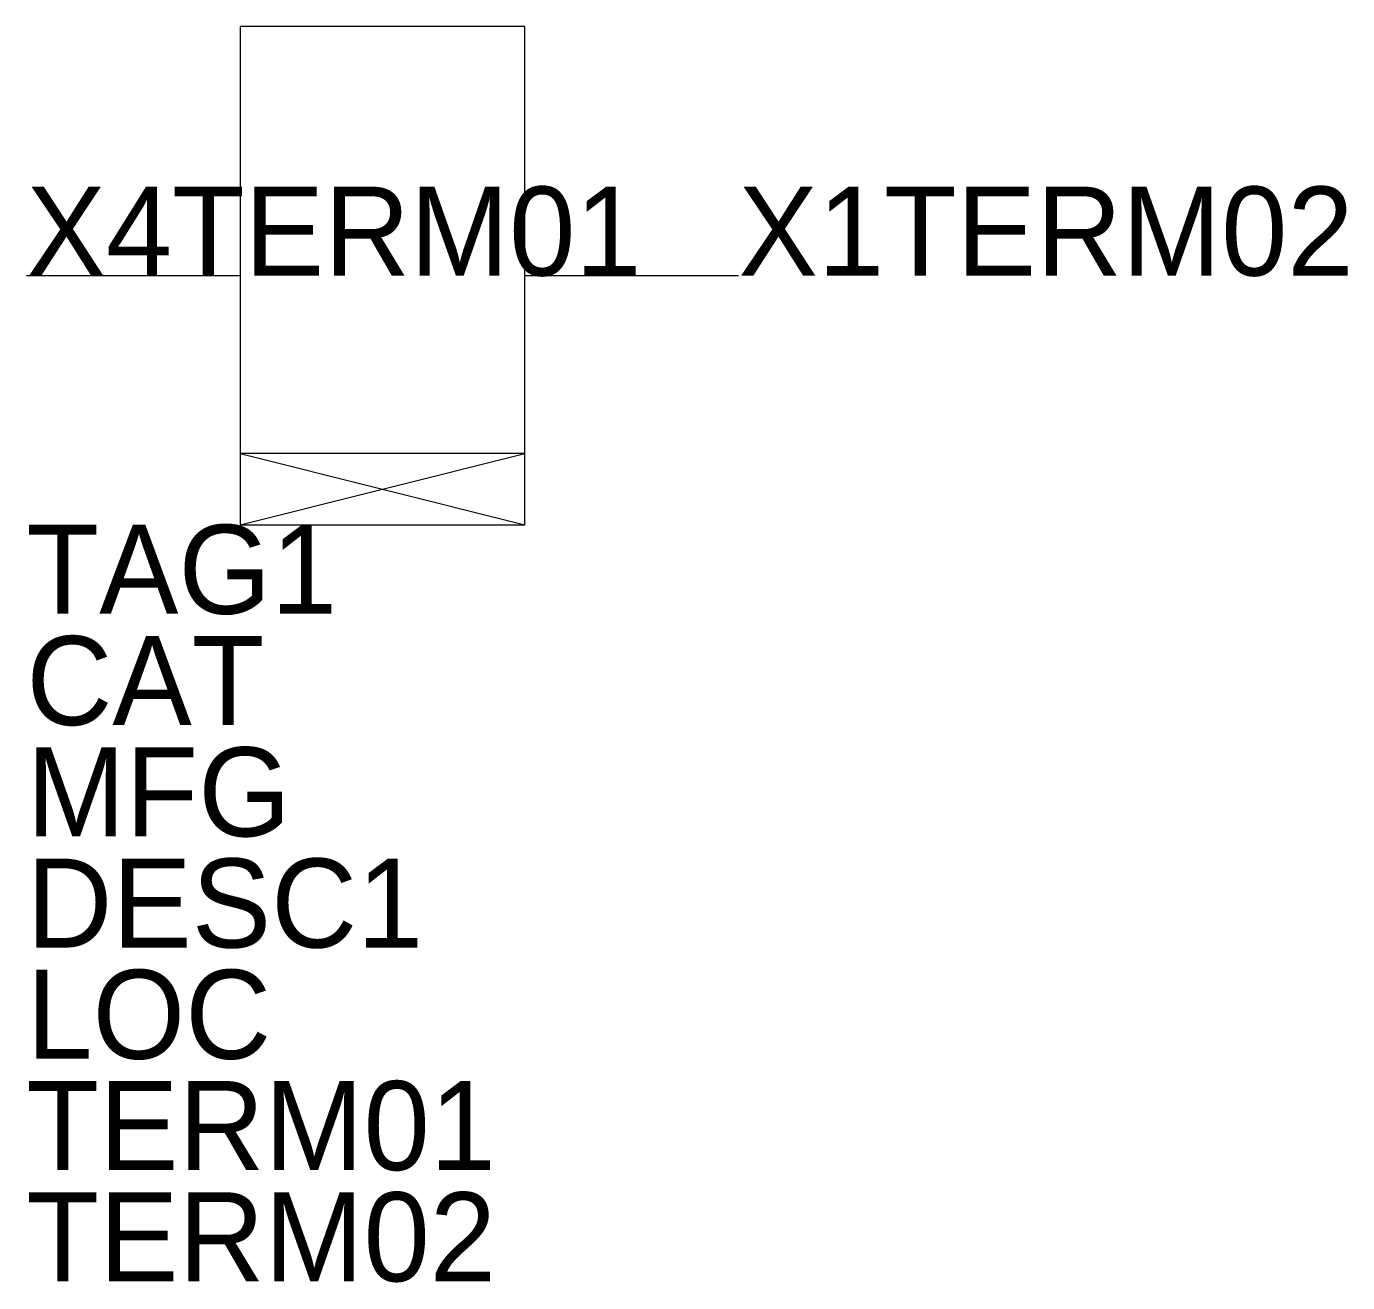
# Model space of a CAD drawing. Extents: x -0.5 to 1.36, y -1.41 to 0.35.
import ezdxf

# ---------------------------------------------------------------- set-up
doc = ezdxf.new("R2010")
doc.units = 0
doc.layers.get('0').update_dxf_attribs({"linetype": 'CONTINUOUS'})

msp = doc.modelspace()

# ---------------------------------------------------------------- linework, layer by layer
for p, q in [((-0.2, 0.35), (-0.2, -0.35)), ((0.2, 0.35), (-0.2, 0.35)), ((0.2, -0.35), (0.2, 0.35)), ((-0.5, 0), (-0.2, 0)), ((0.2, 0), (0.5, 0)), ((-0.2, -0.25), (-0.2, -0.35)), ((0.2, -0.25), (-0.2, -0.25)), ((-0.2, -0.35), (0.2, -0.25)), ((-0.2, -0.25), (0.2, -0.35)), ((0.2, -0.35), (0.2, -0.25)), ((-0.2, -0.35), (0.2, -0.35)), ((-0.2, -0.35), (0.2, -0.35))]:
    msp.add_line(p, q)

# ---------------------------------------------------------------- texts
at = {"flags": 1}
for tag, p in [('X4TERM01', (-0.5, 0)), ('X1TERM02', (0.5, 0))]:
    msp.add_attdef(tag, p, '', height=0.125, dxfattribs=at)
for tag, p in [('TAG1', (-0.5, -0.475)), ('CAT', (-0.5, -0.63125)), ('MFG', (-0.5, -0.7875)), ('DESC1', (-0.5, -0.94375)), ('LOC', (-0.5, -1.1)), ('TERM01', (-0.5, -1.25625)), ('TERM02', (-0.5, -1.4125))]:
    msp.add_attdef(tag, p, '', height=0.125)

doc.saveas('drawing.dxf')
